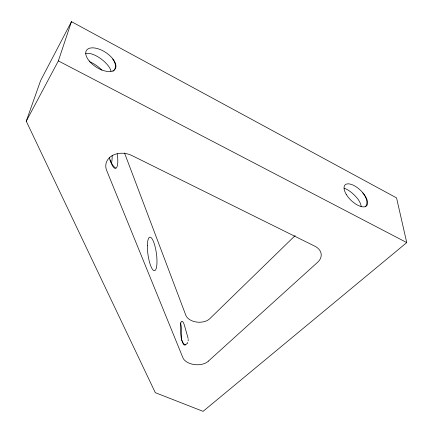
<?xml version="1.0" encoding="UTF-8"?>
<svg xmlns="http://www.w3.org/2000/svg" width="433" height="433" viewBox="0 0 433 433"><rect width="100%" height="100%" fill="white"/><g stroke="black" fill="none" stroke-linecap="round" stroke-linejoin="round"><path stroke-width="0.65" d="M188.133 340.901L188.214 339.494M26.256 121.202L58.363 60.901L71.456 21.65L396.552 197.892L406.744 242.588L203.077 411.35L155.306 392.677L26.256 121.202L40.626 80.533L71.456 21.65M187.722 342.438L187.37 343.12M187.273 343.299L185.638 344.83M295.144 235.579L209.556 318.926A13.212 8.487 3.6 0 1 196.333 322.022A13.212 8.487 3.6 0 1 185.849 315.338L124.52 152.979M185.519 344.895L184.371 345.036L183.733 344.614A11.967 2.652 83.6 0 1 180.372 326.076A11.967 2.652 83.6 0 1 184.826 326.747L188.155 338.482M58.363 60.901L406.744 242.588M109.3 157.217L109.435 157.769A15.231 4.249 79.7 0 0 115.887 168.28A15.231 4.249 79.7 0 0 117.213 153.829M185.497 344.668A11.837 2.766 75.2 0 1 181.665 340.078M181.416 339.477A11.837 2.766 75.2 0 1 181.167 338.85M180.339 322.774A11.81 2.506 -88 0 1 181.189 337.994M112.185 155.176A15.02 4.601 88.1 0 1 111.438 163.685M115.643 167.88A15.058 3.827 71.4 0 1 109.955 159.869M89.696 61.773A16.719 7.009 37.9 0 1 101.89 70.157M85.685 53.752A16.865 6.917 38 0 1 108.483 66.081A16.681 10.295 27.1 0 1 110.983 71.201M112.683 59.034A16.822 10.257 27.3 0 1 112.899 71.369M344.197 188.355A14.733 4.92 46.2 0 1 357.16 198.141A14.711 8.671 41.4 0 1 361.192 206.655M362.735 192.88A14.825 8.638 41.4 0 1 365.176 206.822M208.468 361.057L207.905 361.577A13.921 8.362 3.9 0 1 193.973 364.51A13.921 8.362 3.9 0 1 182.926 357.815L106.491 170.034A17.953 13.953 11.1 0 1 112.299 155.588A17.953 13.953 11.1 0 1 131.951 155.555L314.786 246.171A16.806 11.502 -4.5 0 1 317.584 262.306L208.468 361.057M346.27 194.412A14.998 6.89 44 0 0 366.61 205.794A14.998 6.89 44 0 0 354.611 185.881A14.998 6.89 44 0 0 346.27 194.412M89.171 60.929A17.114 8.73 33 0 0 114.994 69.291A17.114 8.73 33 0 0 98.329 48.859A17.114 8.73 33 0 0 89.171 60.929M147.377 245.598A16.925 4.249 82.1 0 0 154.359 270.695A16.925 4.249 82.1 0 0 154.781 245.462A16.925 4.249 82.1 0 0 147.377 245.598"/></g></svg>
